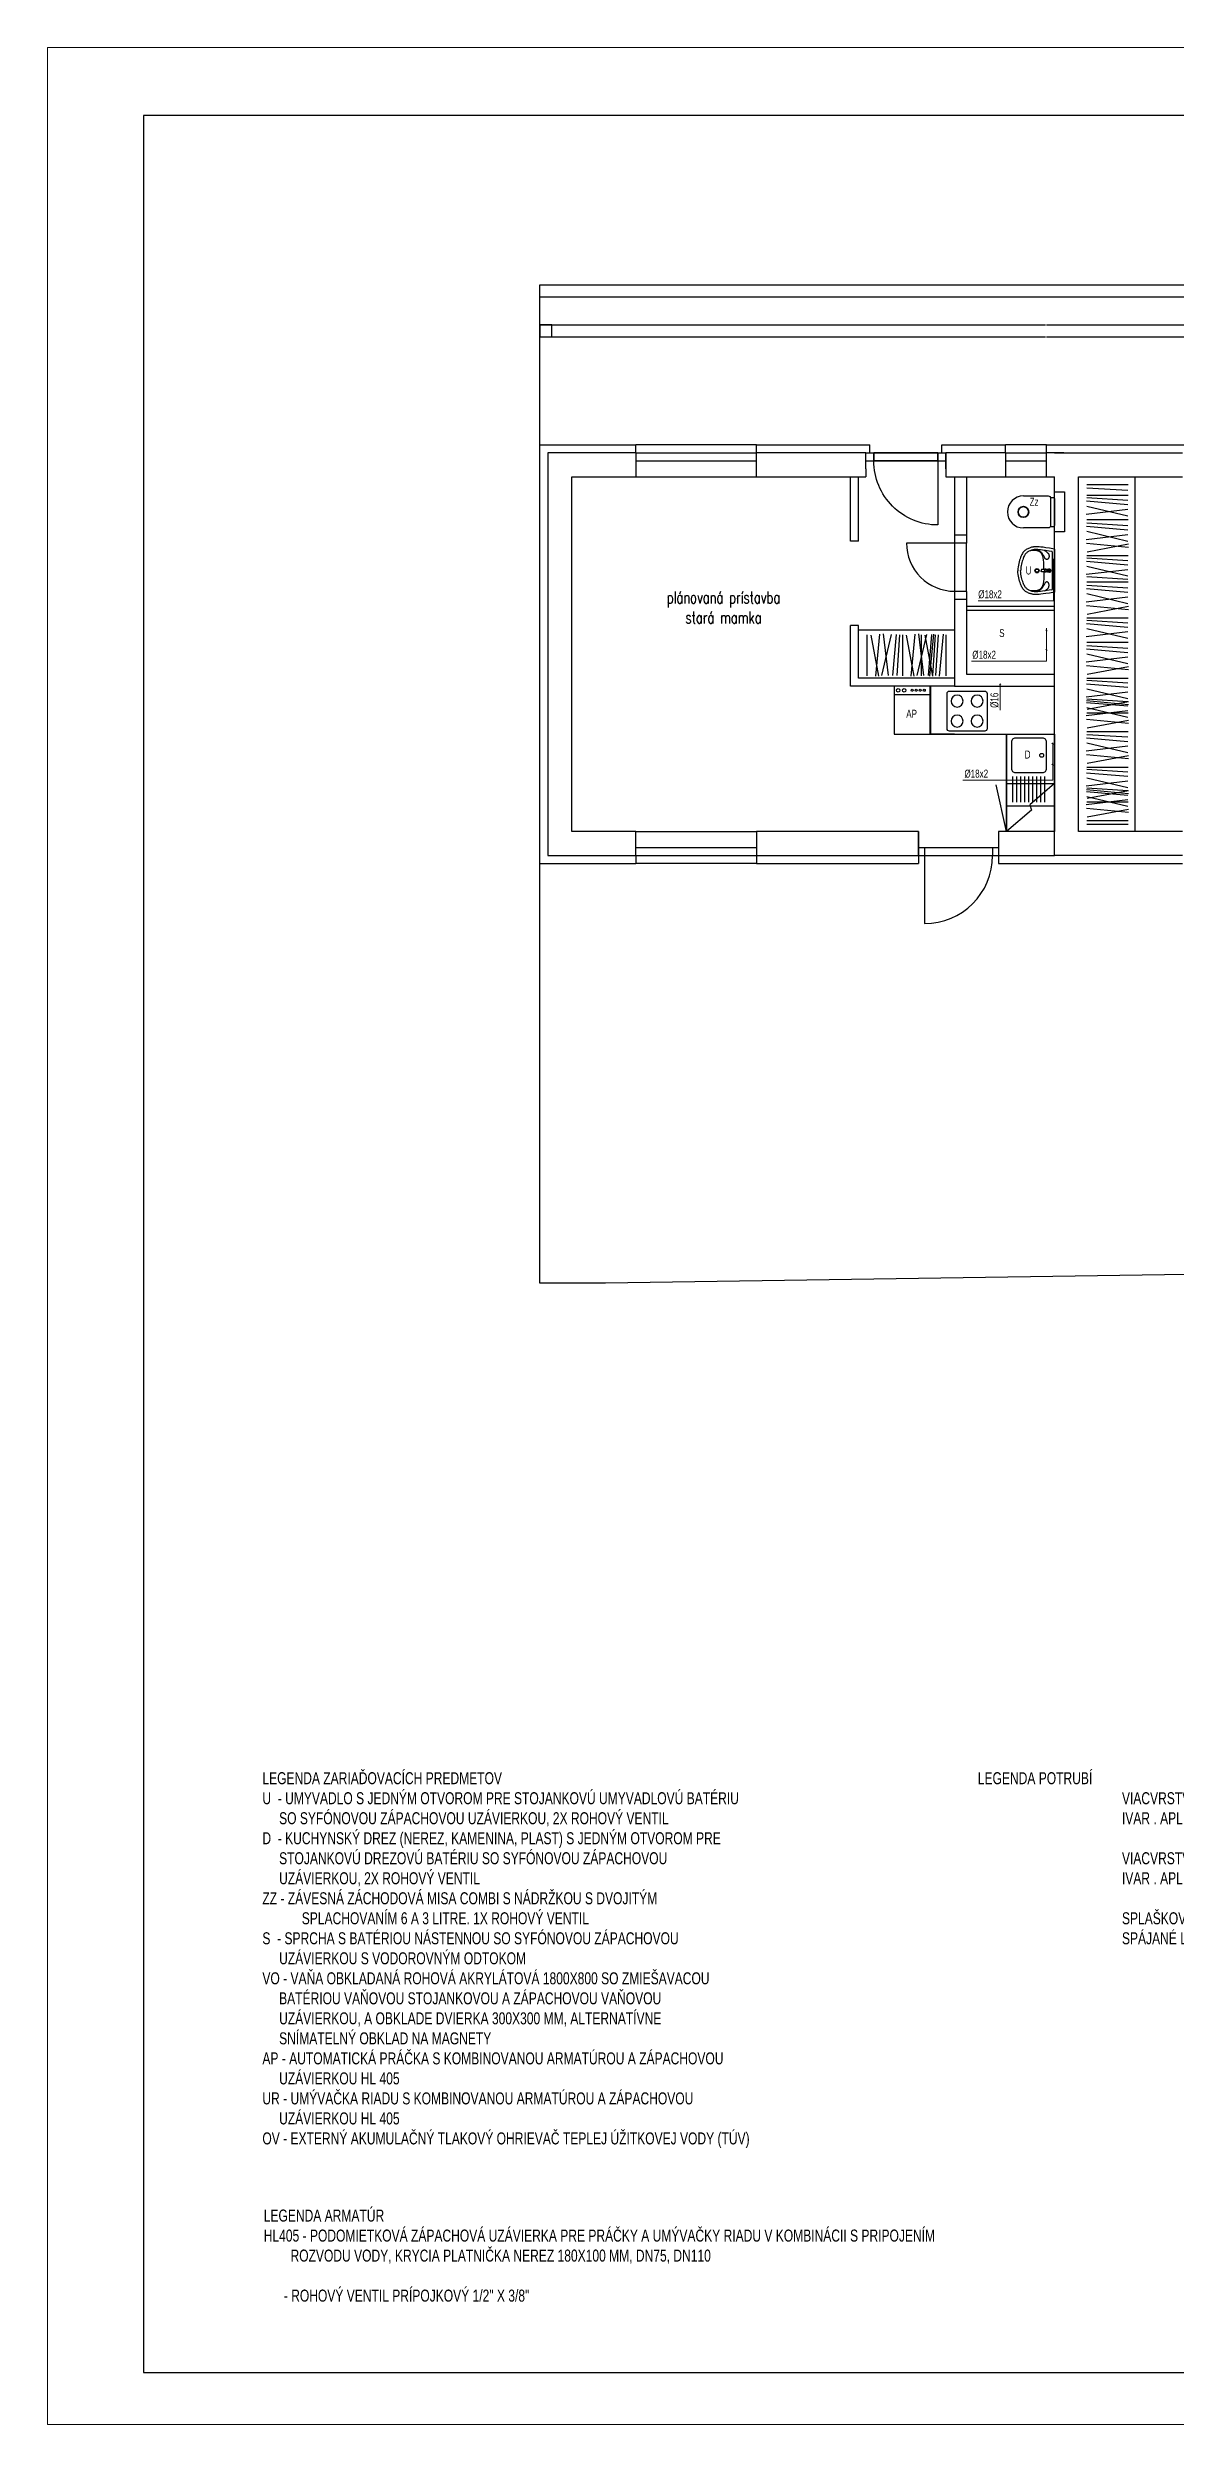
# Model space of a CAD drawing. Header units: millimetres. Extents: x -56794 to 98960, y -34660 to 63407.
# Drawn here: x -56794 to -42707, y -32441 to -2741 of the extents above; entities that cross this region are included whole.
import ezdxf
from ezdxf.lldxf.tags import DXFTag

# ---------------------------------------------------------------- set-up
doc = ezdxf.new("R2010")
doc.units = ezdxf.units.MM
doc.header["$LTSCALE"] = 100
doc.linetypes.add('KANNERNV', pattern=[15, 1, -1, 1, -1, 1, -1, 1, -1, 1, -1, -5])
for name, color, linetype in [('DIM_100', 64, 'Continuous'), ('DVE_REZ', 1, 'Continuous'), ('KOTY', 2, 'Continuous'), ('MUR-POH', 64, 'Continuous'), ('MUR_POH', 64, 'Continuous'), ('MUR_REZ', 3, 'Continuous'), ('NAB_MOB', 1, 'Continuous'), ('POP', 7, 'Continuous'), ('SAN-POH', 151, 'Continuous'), ('SAN_POH', 151, 'Continuous'), ('TXT_50_MIESTN', 7, 'Continuous')]:
    doc.layers.add(name, color=color, linetype=linetype)
doc.layers.add('KotyZdravotechnika', color=4, linetype='Continuous', lineweight=9)
doc.layers.add('SPLASKOVE', color=34, linetype='KANNERNV', lineweight=15)
doc.layers.add('RAM_100', color=160, linetype='Continuous', plot=False)
doc.styles.add('SIMPLEX', font='SIMPLEX.SHX', dxfattribs={"width": 0.7})
doc.styles.add('TR-ELEC', font='TXT', dxfattribs={"width": 0.75, "height": 2})
tags = doc.linetypes.add('DASHED', pattern=[0.75, 0.5, -0.25]).pattern_tags.tags
tags[6:7] = [DXFTag(74, 4), DXFTag(75, 0), DXFTag(340, '0'), DXFTag(46, 1.0), DXFTag(50, 0.0), DXFTag(44, 0.0), DXFTag(45, 0.0)]
tags[4:5] = [DXFTag(74, 4), DXFTag(75, 0), DXFTag(340, '0'), DXFTag(46, 1.0), DXFTag(50, 0.0), DXFTag(44, 0.0), DXFTag(45, 0.0)]

# ---------------------------------------------------------------- blocks, each defined once
blk = doc.blocks.new('HFHF')
at = {"layer": 'NAB_MOB', "linetype": 'Continuous'}
for p, q in [((434855, -333061), (434855, -333501)), ((435325, -333031), (434885, -333031)), ((435355, -333501), (435355, -333061)), ((434885, -333531), (435325, -333531))]:
    blk.add_line(p, q, dxfattribs=at)
for centre in [(434980, -333156), (435230, -333156), (434980, -333406), (435230, -333406)]:
    blk.add_circle(centre, 75, dxfattribs=at)
for centre, start, end in [((434885, -333061), 90, 180), ((435325, -333061), 0, 90), ((434885, -333501), 180, 270), ((435325, -333501), 270, 0)]:
    blk.add_arc(centre, 30, start, end, dxfattribs=at)
blk = doc.blocks.new('chlad')
at = {"layer": 'SAN_POH', "ltscale": 0.01}
for points in [[(45165597, -2791741), (45166197, -2791741), (45166197, -2791141), (45165597, -2791141), (45165597, -2791741)], [(45165597, -2791141), (45165907, -2791408), (45165887, -2791475), (45166197, -2791741)], [(45166197, -2791742), (45166327, -2791156)]]:
    blk.add_lwpolyline(points, dxfattribs=at)
blk = doc.blocks.new('drez')
at = {"layer": 'SAN_POH', "linetype": 'Continuous'}
for p, q in [((45166197, -2789667), (45167097, -2789667)), ((45166197, -2790267), (45166197, -2789667)), ((45167097, -2789667), (45167097, -2790267)), ((45167047, -2789790), (45166727, -2789790)), ((45167047, -2789840), (45166727, -2789840)), ((45167047, -2789890), (45166727, -2789890)), ((45167047, -2789940), (45166727, -2789940)), ((45167047, -2789990), (45166727, -2789990)), ((45167097, -2790267), (45166197, -2790267)), ((45167047, -2790040), (45166727, -2790040)), ((45167047, -2790090), (45166727, -2790090)), ((45167047, -2790140), (45166727, -2790140)), ((45167047, -2790190), (45166727, -2790190))]:
    blk.add_line(p, q, dxfattribs=at)
blk.add_lwpolyline([(45166297, -2790207), (45166627, -2790207, 0.414214), (45166677, -2790157), (45166677, -2789817, 0.414214), (45166627, -2789767), (45166297, -2789767, 0.414214), (45166247, -2789817), (45166247, -2790157, 0.414214)], format="xyb", close=True, dxfattribs=at)
blk.add_circle((45166462, -2789828), 24, dxfattribs=at)
blk = doc.blocks.new('Z_RAM_A_3_hp 1220')
at = {"layer": 'POP', "linetype": 'Continuous'}
blk.add_lwpolyline([(-288.5, -408), (-6.5, -408), (-6.5, -13), (-288.5, -13)], close=True, dxfattribs=at)
at = {"layer": 'RAM_100', "color": 150, "linetype": 'Continuous', "lineweight": 0}
blk.add_lwpolyline([(-297, -420), (0, -420), (0, 0), (-297, 0)], close=True, dxfattribs=at)
at = {"layer": 'RAM_100', "linetype": 'Continuous'}
blk.add_lwpolyline([(-288.5, -13), (-288.5, -408), (-6.5, -408), (-6.5, -13)], close=True, dxfattribs=at)

msp = doc.modelspace()

# ---------------------------------------------------------------- linework, layer by layer
at = {"layer": 'DVE_REZ', "color": 8, "linetype": 'ByBlock'}
msp.add_line((-46474, -7807), (-46474, -7907), dxfattribs=at)
for points in [[(-46574, -7807), (-46474, -7807)], [(-46574, -7907), (-46474, -7907)], [(-46474, -7807), (-45674, -7807)], [(-46474, -7907), (-46474, -7807)], [(-46474, -7807), (-46474, -7907)], [(-45674, -7807), (-46474, -7807)], [(-45674, -7907), (-46474, -7907)], [(-46474, -7907), (-45674, -7907)], [(-45674, -7907), (-45674, -7807)], [(-45674, -7807), (-45674, -7907)], [(-45674, -7807), (-45574, -7807)], [(-45674, -7907), (-45617, -7907)], [(-45674, -7907), (-45574, -7907)], [(-45466, -8936), (-45466, -9536)], [(-45316, -9536), (-45316, -8936)], [(-45916, -12738), (-44916, -12738)], [(-45841, -12738), (-45841, -12838)], [(-44991, -12738), (-44991, -12838)], [(-45916, -12838), (-44916, -12838)], [(-45841, -12838), (-45841, -13688)]]:
    msp.add_lwpolyline(points, dxfattribs=at)
for points in [[(-45674, -7907), (-45674, -8707, -0.414214), (-46474, -7907)], [(-45466, -8935), (-46066, -8935, 0.414214), (-45466, -9535)]]:
    msp.add_lwpolyline(points, format="xyb", dxfattribs=at)
at = {"layer": 'DVE_REZ', "color": 8, "linetype": 'ByBlock', "flags": 128}
for points in [[(-45316, -8836), (-45466, -8836)], [(-45316, -9636), (-45466, -9636)]]:
    msp.add_lwpolyline(points, dxfattribs=at)
at = {"layer": 'DVE_REZ', "color": 8, "linetype": 'ByBlock'}
msp.add_arc((-45841, -12838), 850, 270, 0, dxfattribs=at)
at = {"layer": 'KotyZdravotechnika'}
for p, q in [((-44241, -9152), (-44224, -9169)), ((-44241, -9382), (-44224, -9399)), ((-44325, -10016), (-44308, -10034)), ((-44324, -10258), (-44307, -10275)), ((-44904, -10707), (-44886, -10690)), ((-44895, -10690), (-44895, -11022)), ((-44249, -11434), (-44231, -11451)), ((-44249, -11697), (-44231, -11714))]:
    msp.add_line(p, q, dxfattribs=at)
for points in [[(-44232, -9131), (-44232, -9654), (-45171, -9654)], [(-44316, -9996), (-44316, -10409), (-45254, -10409)], [(-45363, -11896), (-44240, -11896), (-44240, -11429)]]:
    msp.add_lwpolyline(points, dxfattribs=at)
at = {"layer": 'MUR-POH', "color": 8}
for points in [[(-50645, -7707), (-50645, -6207), (-44328, -6207)], [(-50645, -7707), (-50645, -6207), (-44328, -6207)], [(-44316, -6207), (-32473, -6207)], [(-44316, -6207), (-26423, -6207)], [(-50645, -6357), (-44328, -6357)], [(-50645, -6357), (-44328, -6357)], [(-44316, -6357), (-32373, -6357)], [(-44316, -6357), (-26423, -6357)]]:
    msp.add_lwpolyline(points, dxfattribs=at)
at = {"layer": 'MUR_POH', "color": 8}
for p, q in [((-43812, -8199), (-43297, -8199)), ((-43812, -8241), (-43301, -8273)), ((-43822, -8571), (-43301, -8509)), ((-43816, -8407), (-43301, -8452)), ((-43814, -8470), (-43301, -8592)), ((-43812, -8336), (-43297, -8336)), ((-43812, -8365), (-43301, -8397)), ((-43822, -8888), (-43301, -8825)), ((-43816, -8723), (-43301, -8768)), ((-43814, -8786), (-43301, -8908)), ((-43812, -8639), (-43297, -8639)), ((-43812, -8681), (-43301, -8713)), ((-43818, -8932), (-43293, -8983)), ((-43816, -9159), (-43301, -9204)), ((-43812, -9088), (-43297, -9088)), ((-43812, -9117), (-43301, -9149)), ((-43808, -9042), (-43295, -8944)), ((-43822, -9323), (-43301, -9261)), ((-43816, -9502), (-43301, -9547)), ((-43814, -9222), (-43301, -9344)), ((-43812, -9351), (-43301, -9383)), ((-43812, -9417), (-43297, -9417)), ((-43812, -9459), (-43301, -9492)), ((-43822, -9666), (-43301, -9603)), ((-43818, -9711), (-43293, -9761)), ((-43814, -9565), (-43301, -9686)), ((-43808, -9820), (-43295, -9723)), ((-46560, -10078), (-46560, -10593)), ((-46513, -10082), (-46416, -10595)), ((-46404, -10072), (-46455, -10597)), ((-46258, -10076), (-46380, -10589)), ((-46359, -10068), (-46296, -10589)), ((-46195, -10074), (-46240, -10589)), ((-46153, -10078), (-46185, -10589)), ((-46117, -10078), (-46117, -10593)), ((-46071, -10082), (-45974, -10595)), ((-45961, -10072), (-46012, -10597)), ((-45816, -10076), (-45937, -10589)), ((-45917, -10068), (-45854, -10589)), ((-45884, -10078), (-45884, -10593)), ((-45837, -10082), (-45740, -10595)), ((-45753, -10074), (-45797, -10589)), ((-45728, -10072), (-45778, -10597)), ((-45710, -10078), (-45743, -10589)), ((-45672, -10078), (-45704, -10589)), ((-45608, -10072), (-45659, -10597)), ((-45574, -10078), (-45574, -10593)), ((-43822, -10102), (-43301, -10039)), ((-43816, -9938), (-43301, -9982)), ((-43814, -10001), (-43301, -10122)), ((-43812, -9867), (-43297, -9867)), ((-43812, -9895), (-43301, -9928)), ((-43822, -10418), (-43301, -10355)), ((-43816, -10254), (-43301, -10299)), ((-43814, -10317), (-43301, -10438)), ((-43812, -10170), (-43297, -10170)), ((-43812, -10211), (-43301, -10244)), ((-43818, -10463), (-43293, -10513)), ((-43816, -10690), (-43301, -10734)), ((-43812, -10619), (-43297, -10619)), ((-43812, -10647), (-43301, -10680)), ((-43808, -10572), (-43295, -10475)), ((-43822, -10854), (-43301, -10791)), ((-43818, -10899), (-43293, -10949)), ((-43816, -10924), (-43301, -10968)), ((-43814, -10753), (-43301, -10874)), ((-43814, -10987), (-43301, -11108)), ((-43812, -10881), (-43301, -10914)), ((-43808, -11008), (-43295, -10911)), ((-43822, -11088), (-43301, -11025)), ((-43818, -11132), (-43293, -11183)), ((-43812, -11055), (-43297, -11055)), ((-43808, -11242), (-43295, -11145)), ((-43822, -11530), (-43301, -11468)), ((-43818, -11575), (-43293, -11626)), ((-43816, -11366), (-43301, -11411)), ((-43814, -11429), (-43301, -11551)), ((-43812, -11288), (-43297, -11288)), ((-43812, -11324), (-43301, -11356)), ((-43816, -11802), (-43301, -11847)), ((-43814, -11865), (-43301, -11987)), ((-43812, -11731), (-43297, -11731)), ((-43812, -11760), (-43301, -11792)), ((-43808, -11684), (-43295, -11587)), ((-43822, -11966), (-43301, -11903)), ((-43822, -12200), (-43301, -12137)), ((-43818, -12011), (-43293, -12061)), ((-43816, -12036), (-43301, -12081)), ((-43814, -12099), (-43301, -12220)), ((-43812, -11993), (-43301, -12026)), ((-43812, -12167), (-43297, -12167)), ((-43808, -12120), (-43295, -12023)), ((-43818, -12245), (-43293, -12295)), ((-43812, -12401), (-43297, -12401)), ((-43812, -12446), (-43297, -12446)), ((-43808, -12354), (-43295, -12257)), ((-50645, -12938), (-49445, -12938)), ((-47940, -12938), (-45916, -12938)), ((-44916, -12938), (-42619, -12938))]:
    msp.add_line(p, q, dxfattribs=at)
at = {"layer": 'MUR_POH', "color": 8, "flags": 128}
for points in [[(-50645, -18182), (-50645, -5827)], [(-50645, -15938), (-50645, -7707), (-49445, -7707)], [(-50645, -12938), (-50645, -7707)], [(-47940, -7707), (-49445, -7707)], [(-49445, -7807), (-49445, -7707)], [(-47940, -7807), (-47940, -7707)], [(-47940, -7707), (-46524, -7707)], [(-46524, -7807), (-46524, -7707)], [(-45624, -7807), (-45624, -7707), (-44831, -7707)], [(-44831, -7807), (-44831, -7707)], [(-44316, -7707), (-44831, -7707)], [(-44316, -7807), (-44316, -7707)], [(-44316, -7807), (-44316, -7707)], [(-44316, -7707), (-42505, -7707)], [(-49445, -8107), (-47940, -8107)], [(-44831, -8107), (-44316, -8107)], [(-43216, -8107), (-43216, -12538)], [(-45466, -10020), (-46666, -10020)], [(-45766, -10720), (-45766, -11320), (-44816, -11320), (-44816, -12538)], [(-45466, -11320), (-45766, -11320), (-45766, -10720)], [(-49445, -12538), (-47940, -12538)], [(-50645, -12938), (-50645, -12838)], [(-50645, -12938), (-50645, -12938)], [(-49445, -12838), (-49445, -12938)], [(-47940, -12938), (-49445, -12938)], [(-47940, -12838), (-47940, -12938)], [(-45916, -12838), (-45916, -12938)], [(-44916, -12838), (-44916, -12938)]]:
    msp.add_lwpolyline(points, dxfattribs=at)
at = {"layer": 'MUR_POH', "color": 8, "linetype": 'DASHED', "ltscale": 250, "flags": 128}
for points in [[(-50645, -6207), (-50645, -6357), (-50495, -6357), (-50495, -6207)], [(-50645, -6207), (-50645, -6357), (-50495, -6357), (-50495, -6207)], [(-44216, -8294), (-44091, -8294), (-44091, -8794), (-44216, -8794)]]:
    msp.add_lwpolyline(points, close=True, dxfattribs=at)
at = {"layer": 'MUR_REZ', "color": 8}
for p, q in [((-50545, -7807), (-50545, -12838)), ((-49445, -7807), (-50545, -7807)), ((-46574, -7807), (-47940, -7807)), ((-46574, -8007), (-46574, -8107)), ((-44101, -7807), (-44316, -7807)), ((-44216, -7807), (-42619, -7807)), ((-50245, -8107), (-49445, -8107)), ((-50245, -12538), (-50245, -8107)), ((-47940, -8107), (-46574, -8107)), ((-44216, -12838), (-44216, -8107)), ((-49445, -12538), (-50245, -12538)), ((-45916, -12538), (-47940, -12538)), ((-44216, -12538), (-44916, -12538)), ((-50545, -12838), (-49445, -12838)), ((-47940, -12838), (-45916, -12838)), ((-42619, -12838), (-44216, -12838))]:
    msp.add_line(p, q, dxfattribs=at)
at = {"layer": 'MUR_REZ', "color": 8, "flags": 128}
for points in [[(-21619, -17758), (-49824, -18182), (-50645, -18182), (-50645, -5707), (-50645, -5707), (-21619, -5707), (-21619, -17758)], [(-49445, -7807), (-49445, -8107)], [(-47940, -8107), (-47940, -7807)], [(-46574, -8007), (-46574, -7807)], [(-44831, -7807), (-45574, -7807), (-45574, -8107), (-44831, -8107)], [(-45574, -8007), (-45574, -7807)], [(-44831, -7807), (-44831, -8107)], [(-44316, -8107), (-44316, -7807)], [(-46766, -8907), (-46766, -8107)], [(-46666, -8907), (-46666, -8107)], [(-45466, -8107), (-45466, -8936)], [(-45316, -8107), (-45316, -8936)], [(-44316, -8107), (-44216, -8107)], [(-42619, -12538), (-43916, -12538), (-43916, -8107), (-42619, -8107)], [(-46666, -8907), (-46766, -8907)], [(-45316, -8936), (-45466, -8936)], [(-45316, -9536), (-45466, -9536)], [(-45466, -9536), (-45466, -9636)], [(-45466, -9536), (-45466, -10720), (-44216, -10720)], [(-45316, -9536), (-45316, -9636)], [(-45316, -9536), (-45316, -10570), (-44216, -10570)], [(-45316, -9636), (-45316, -9636)], [(-45466, -10720), (-46766, -10720), (-46766, -9964)], [(-46666, -9964), (-46766, -9964)], [(-45466, -10620), (-46666, -10620), (-46666, -9964)], [(-45466, -10620), (-46666, -10620)], [(-49445, -12838), (-49445, -12538)], [(-47940, -12538), (-47940, -12838)], [(-45916, -12838), (-45916, -12538)], [(-44916, -12538), (-44916, -12838)], [(-44916, -12838), (-44216, -12838)]]:
    msp.add_lwpolyline(points, dxfattribs=at)
at = {"layer": 'MUR_REZ', "color": 8}
for points in [[(-50645, -5857), (-22966, -5857)], [(-45916, -12538), (-45916, -12838)]]:
    msp.add_lwpolyline(points, dxfattribs=at)
at = {"layer": 'SAN-POH'}
for p, q in [((-44630, -9195), (-44634, -9215)), ((-44625, -9176), (-44630, -9195)), ((-44620, -9158), (-44625, -9176)), ((-44615, -9142), (-44620, -9158)), ((-44610, -9127), (-44615, -9142)), ((-44605, -9113), (-44610, -9127)), ((-44599, -9101), (-44605, -9113)), ((-44594, -9090), (-44599, -9101)), ((-44588, -9081), (-44594, -9090)), ((-44583, -9073), (-44588, -9081)), ((-44577, -9065), (-44583, -9073)), ((-44571, -9059), (-44577, -9065)), ((-44565, -9054), (-44571, -9059)), ((-44559, -9048), (-44565, -9054)), ((-44552, -9044), (-44559, -9048)), ((-44544, -9039), (-44552, -9044)), ((-44536, -9035), (-44544, -9039)), ((-44527, -9031), (-44536, -9035)), ((-44519, -9028), (-44527, -9031)), ((-44511, -9025), (-44519, -9028)), ((-44503, -9022), (-44511, -9025)), ((-44496, -9020), (-44503, -9022)), ((-44489, -9018), (-44496, -9020)), ((-44484, -9017), (-44489, -9018)), ((-44478, -9016), (-44484, -9017)), ((-44473, -9015), (-44478, -9016)), ((-44468, -9015), (-44473, -9015)), ((-44463, -9014), (-44468, -9015)), ((-44458, -9014), (-44463, -9014)), ((-44452, -9014), (-44458, -9014)), ((-44444, -9014), (-44452, -9014)), ((-44435, -9014), (-44444, -9014)), ((-44424, -9015), (-44435, -9014)), ((-44410, -9016), (-44424, -9015)), ((-44392, -9018), (-44410, -9016)), ((-44366, -9021), (-44392, -9018)), ((-44330, -9026), (-44366, -9021)), ((-44283, -9033), (-44330, -9026)), ((-44250, -9038), (-44283, -9033)), ((-44246, -9043), (-44246, -9513)), ((-44216, -9008), (-44216, -9548)), ((-44640, -9257), (-44641, -9280)), ((-44640, -9299), (-44641, -9276)), ((-44637, -9235), (-44640, -9257)), ((-44637, -9321), (-44640, -9299)), ((-44634, -9215), (-44637, -9235)), ((-44634, -9341), (-44637, -9321)), ((-44630, -9361), (-44634, -9341)), ((-44625, -9380), (-44630, -9361)), ((-44620, -9397), (-44625, -9380)), ((-44615, -9414), (-44620, -9397)), ((-44610, -9429), (-44615, -9414)), ((-44605, -9442), (-44610, -9429)), ((-44599, -9455), (-44605, -9442)), ((-44594, -9465), (-44599, -9455)), ((-44588, -9475), (-44594, -9465)), ((-44583, -9483), (-44588, -9475)), ((-44577, -9490), (-44583, -9483)), ((-44571, -9497), (-44577, -9490)), ((-44565, -9502), (-44571, -9497)), ((-44559, -9507), (-44565, -9502)), ((-44552, -9512), (-44559, -9507)), ((-44544, -9516), (-44552, -9512)), ((-44536, -9521), (-44544, -9516)), ((-44527, -9524), (-44536, -9521)), ((-44519, -9528), (-44527, -9524)), ((-44511, -9531), (-44519, -9528)), ((-44503, -9534), (-44511, -9531)), ((-44496, -9536), (-44503, -9534)), ((-44489, -9537), (-44496, -9536)), ((-44484, -9539), (-44489, -9537)), ((-44478, -9540), (-44484, -9539)), ((-44473, -9540), (-44478, -9540)), ((-44468, -9541), (-44473, -9540)), ((-44463, -9541), (-44468, -9541)), ((-44458, -9542), (-44463, -9541)), ((-44452, -9542), (-44458, -9542)), ((-44444, -9542), (-44452, -9542)), ((-44435, -9541), (-44444, -9542)), ((-44424, -9541), (-44435, -9541)), ((-44410, -9540), (-44424, -9541)), ((-44392, -9538), (-44410, -9540)), ((-44366, -9535), (-44392, -9538)), ((-44330, -9530), (-44366, -9535)), ((-44283, -9523), (-44330, -9530)), ((-44250, -9518), (-44283, -9523)), ((-46220, -10826), (-45770, -10826))]:
    msp.add_line(p, q, dxfattribs=at)
at = {"layer": 'SAN-POH', "color": 8}
for points in [[(-49445, -7807), (-47940, -7807)], [(-49445, -7907), (-47940, -7907)], [(-44831, -7807), (-44316, -7807)], [(-44831, -7907), (-44316, -7907)], [(-49445, -12738), (-47940, -12738)], [(-49445, -12838), (-47940, -12838)]]:
    msp.add_lwpolyline(points, dxfattribs=at)
at = {"layer": 'SAN-POH'}
msp.add_lwpolyline([(-44606, -8344), (-44296, -8344, -0.414214), (-44266, -8374), (-44266, -8714, -0.414214), (-44296, -8744), (-44606, -8744)], format="xyb", dxfattribs=at)
for points in [[(-44268, -8364), (-44216, -8364)], [(-44216, -8374), (-44216, -8714)], [(-44268, -8724), (-44216, -8724)], [(-45316, -9720), (-44216, -9720)]]:
    msp.add_lwpolyline(points, dxfattribs=at)
at = {"layer": 'SAN-POH', "flags": 128}
for points in [[(-44216, -9008), (-44278, -8998), (-44325, -8991), (-44361, -8986), (-44388, -8983), (-44407, -8981), (-44422, -8980), (-44434, -8979), (-44444, -8979), (-44452, -8979), (-44459, -8979), (-44466, -8979), (-44472, -8980), (-44478, -8981), (-44484, -8982), (-44491, -8983), (-44498, -8984), (-44505, -8986), (-44513, -8989), (-44522, -8992), (-44531, -8995), (-44541, -8999), (-44551, -9004), (-44561, -9009), (-44570, -9014), (-44579, -9020), (-44588, -9027), (-44596, -9034), (-44604, -9043), (-44611, -9052), (-44618, -9062), (-44624, -9074), (-44631, -9086), (-44637, -9100), (-44643, -9115), (-44648, -9131), (-44654, -9148), (-44659, -9167), (-44664, -9187), (-44668, -9208), (-44672, -9230), (-44675, -9254), (-44676, -9278)], [(-44349, -9264), (-44349, -9257), (-44350, -9237), (-44350, -9218), (-44351, -9200), (-44351, -9183), (-44352, -9166), (-44354, -9151), (-44355, -9137), (-44357, -9123), (-44360, -9111), (-44362, -9100), (-44366, -9090), (-44370, -9081), (-44374, -9073), (-44379, -9065), (-44384, -9059), (-44389, -9053), (-44396, -9048), (-44402, -9044), (-44409, -9040), (-44416, -9036), (-44422, -9033), (-44429, -9031), (-44436, -9029), (-44442, -9027), (-44447, -9026), (-44453, -9025), (-44459, -9025), (-44465, -9024), (-44472, -9024), (-44480, -9025), (-44488, -9025), (-44497, -9025), (-44505, -9026), (-44512, -9027), (-44519, -9028)], [(-44367, -9069), (-44367, -9069), (-44372, -9061), (-44378, -9054), (-44384, -9047), (-44391, -9042), (-44398, -9037), (-44405, -9033), (-44412, -9029), (-44419, -9026), (-44427, -9023), (-44433, -9021), (-44440, -9019), (-44446, -9018), (-44452, -9017), (-44459, -9017), (-44465, -9016), (-44472, -9016), (-44480, -9017), (-44481, -9017)], [(-44348, -9023), (-44344, -9025), (-44333, -9031), (-44324, -9036), (-44317, -9041), (-44312, -9045), (-44307, -9049), (-44303, -9053), (-44300, -9057), (-44297, -9061), (-44294, -9065), (-44292, -9069), (-44290, -9073), (-44289, -9077), (-44287, -9081), (-44287, -9085), (-44286, -9090), (-44286, -9094), (-44286, -9098), (-44286, -9103), (-44287, -9107), (-44288, -9112), (-44289, -9116), (-44290, -9119), (-44292, -9123), (-44294, -9126), (-44296, -9129), (-44298, -9131), (-44301, -9133), (-44304, -9135), (-44306, -9136), (-44309, -9137), (-44312, -9137), (-44315, -9137), (-44318, -9137), (-44321, -9136), (-44323, -9135), (-44326, -9134), (-44329, -9132), (-44331, -9130), (-44333, -9128), (-44336, -9124), (-44338, -9121), (-44340, -9116), (-44343, -9110), (-44347, -9103), (-44352, -9094), (-44358, -9082), (-44367, -9068)], [(-44216, -9548), (-44278, -9557), (-44325, -9565), (-44361, -9569), (-44388, -9573), (-44407, -9575), (-44422, -9576), (-44434, -9576), (-44444, -9577), (-44452, -9577), (-44459, -9577), (-44466, -9576), (-44472, -9576), (-44478, -9575), (-44484, -9574), (-44491, -9573), (-44498, -9571), (-44505, -9569), (-44513, -9567), (-44522, -9564), (-44531, -9561), (-44541, -9557), (-44551, -9552), (-44561, -9547), (-44570, -9542), (-44579, -9536), (-44588, -9529), (-44596, -9521), (-44604, -9513), (-44611, -9504), (-44618, -9494), (-44624, -9482), (-44631, -9470), (-44637, -9456), (-44643, -9441), (-44648, -9425), (-44654, -9407), (-44659, -9389), (-44664, -9369), (-44668, -9347), (-44672, -9325), (-44675, -9302), (-44676, -9278)], [(-44349, -9292), (-44349, -9298), (-44350, -9318), (-44350, -9337), (-44351, -9356), (-44351, -9373), (-44352, -9389), (-44354, -9405), (-44355, -9419), (-44357, -9432), (-44360, -9445), (-44362, -9456), (-44366, -9466), (-44370, -9475), (-44374, -9483), (-44379, -9490), (-44384, -9497), (-44389, -9502), (-44396, -9508), (-44402, -9512), (-44409, -9516), (-44416, -9520), (-44422, -9523), (-44429, -9525), (-44436, -9527), (-44442, -9529), (-44447, -9530), (-44453, -9531), (-44459, -9531), (-44465, -9531), (-44472, -9531), (-44480, -9531), (-44488, -9531), (-44497, -9530), (-44505, -9530), (-44512, -9529), (-44519, -9528)], [(-44367, -9487), (-44367, -9487), (-44372, -9495), (-44378, -9502), (-44384, -9508), (-44391, -9514), (-44398, -9519), (-44405, -9523), (-44412, -9527), (-44419, -9530), (-44427, -9533), (-44433, -9535), (-44440, -9537), (-44446, -9538), (-44452, -9539), (-44459, -9539), (-44465, -9539), (-44472, -9539), (-44480, -9539), (-44481, -9539)], [(-44340, -9263), (-44343, -9264), (-44347, -9264), (-44350, -9264), (-44354, -9264), (-44358, -9264), (-44361, -9264), (-44364, -9264), (-44367, -9264), (-44369, -9264), (-44371, -9265), (-44373, -9265), (-44375, -9265), (-44376, -9265), (-44377, -9265), (-44378, -9265), (-44378, -9265), (-44379, -9265), (-44380, -9265), (-44380, -9265), (-44381, -9266), (-44381, -9266), (-44381, -9266), (-44382, -9266), (-44382, -9267), (-44382, -9267), (-44383, -9268), (-44383, -9268), (-44383, -9269), (-44383, -9270), (-44383, -9271), (-44383, -9273), (-44384, -9276), (-44384, -9278)], [(-44340, -9292), (-44343, -9292), (-44347, -9292), (-44350, -9292), (-44354, -9292), (-44358, -9292), (-44361, -9291), (-44364, -9291), (-44367, -9291), (-44369, -9291), (-44371, -9291), (-44373, -9291), (-44375, -9291), (-44376, -9291), (-44377, -9291), (-44378, -9291), (-44378, -9291), (-44379, -9290), (-44380, -9290), (-44380, -9290), (-44381, -9290), (-44381, -9290), (-44381, -9290), (-44382, -9289), (-44382, -9289), (-44382, -9289), (-44383, -9288), (-44383, -9288), (-44383, -9287), (-44383, -9286), (-44383, -9285), (-44383, -9283), (-44384, -9280), (-44384, -9278)], [(-44348, -9532), (-44344, -9530), (-44333, -9525), (-44324, -9520), (-44317, -9515), (-44312, -9511), (-44307, -9507), (-44303, -9503), (-44300, -9499), (-44297, -9495), (-44294, -9491), (-44292, -9487), (-44290, -9483), (-44289, -9479), (-44287, -9475), (-44287, -9470), (-44286, -9466), (-44286, -9462), (-44286, -9457), (-44286, -9453), (-44287, -9448), (-44288, -9444), (-44289, -9440), (-44290, -9436), (-44292, -9433), (-44294, -9430), (-44296, -9427), (-44298, -9424), (-44301, -9422), (-44304, -9421), (-44306, -9420), (-44309, -9419), (-44312, -9419), (-44315, -9419), (-44318, -9419), (-44321, -9420), (-44323, -9421), (-44326, -9422), (-44329, -9424), (-44331, -9426), (-44333, -9428), (-44336, -9431), (-44338, -9435), (-44340, -9440), (-44343, -9445), (-44347, -9453), (-44352, -9462), (-44358, -9473), (-44367, -9487)], [(-44279, -9263), (-44281, -9263), (-44282, -9263), (-44283, -9263), (-44284, -9263), (-44285, -9263), (-44286, -9264), (-44287, -9264), (-44289, -9264), (-44290, -9264), (-44290, -9264), (-44291, -9265), (-44292, -9265), (-44293, -9265), (-44294, -9265), (-44295, -9265), (-44295, -9266), (-44296, -9266), (-44297, -9266), (-44297, -9266), (-44298, -9266), (-44299, -9266), (-44299, -9266), (-44300, -9266), (-44301, -9266), (-44302, -9266), (-44302, -9266), (-44303, -9266), (-44304, -9266), (-44305, -9266), (-44306, -9265), (-44308, -9265), (-44309, -9265), (-44311, -9265), (-44312, -9264), (-44314, -9264), (-44316, -9263), (-44319, -9263), (-44321, -9262), (-44323, -9261), (-44325, -9261), (-44327, -9260), (-44329, -9260), (-44331, -9259), (-44332, -9259), (-44334, -9259), (-44334, -9259), (-44335, -9259), (-44336, -9259), (-44337, -9259), (-44337, -9259), (-44338, -9259), (-44338, -9260), (-44339, -9260), (-44339, -9261), (-44340, -9262), (-44340, -9264), (-44341, -9266), (-44341, -9269), (-44341, -9273), (-44342, -9278)], [(-44279, -9293), (-44281, -9293), (-44282, -9293), (-44283, -9293), (-44284, -9292), (-44285, -9292), (-44286, -9292), (-44287, -9292), (-44289, -9292), (-44290, -9291), (-44290, -9291), (-44291, -9291), (-44292, -9291), (-44293, -9291), (-44294, -9290), (-44295, -9290), (-44295, -9290), (-44296, -9290), (-44297, -9290), (-44297, -9290), (-44298, -9290), (-44299, -9290), (-44299, -9290), (-44300, -9290), (-44301, -9290), (-44302, -9290), (-44302, -9290), (-44303, -9290), (-44304, -9290), (-44305, -9290), (-44306, -9290), (-44308, -9290), (-44309, -9291), (-44311, -9291), (-44312, -9292), (-44314, -9292), (-44316, -9292), (-44319, -9293), (-44321, -9294), (-44323, -9294), (-44325, -9295), (-44327, -9296), (-44329, -9296), (-44331, -9296), (-44332, -9297), (-44334, -9297), (-44334, -9297), (-44335, -9297), (-44336, -9297), (-44337, -9297), (-44337, -9297), (-44338, -9296), (-44338, -9296), (-44339, -9295), (-44339, -9294), (-44340, -9293), (-44340, -9292), (-44341, -9290), (-44341, -9287), (-44341, -9283), (-44342, -9278)], [(-44309, -9278), (-44309, -9277), (-44309, -9277), (-44309, -9276), (-44309, -9276), (-44309, -9275), (-44309, -9275), (-44310, -9274), (-44310, -9274), (-44310, -9273), (-44310, -9273), (-44310, -9273), (-44311, -9272), (-44311, -9272), (-44311, -9271), (-44312, -9271), (-44312, -9270), (-44313, -9270), (-44313, -9270), (-44314, -9269), (-44315, -9269), (-44316, -9268), (-44316, -9268), (-44317, -9267), (-44318, -9267), (-44319, -9267), (-44320, -9266), (-44321, -9266), (-44322, -9266), (-44323, -9265), (-44324, -9265), (-44324, -9265), (-44325, -9265), (-44326, -9265), (-44327, -9264), (-44328, -9264), (-44329, -9264), (-44329, -9264), (-44330, -9264), (-44331, -9264), (-44332, -9264), (-44332, -9264), (-44333, -9264), (-44333, -9264), (-44334, -9264), (-44334, -9264), (-44335, -9264), (-44335, -9265), (-44335, -9265), (-44336, -9266), (-44336, -9267), (-44337, -9267), (-44337, -9268), (-44337, -9269), (-44338, -9271), (-44338, -9272), (-44338, -9273), (-44338, -9274), (-44339, -9276), (-44339, -9277), (-44339, -9278)], [(-44309, -9278), (-44309, -9278), (-44309, -9279), (-44309, -9279), (-44309, -9280), (-44309, -9280), (-44309, -9281), (-44310, -9281), (-44310, -9282), (-44310, -9282), (-44310, -9283), (-44310, -9283), (-44311, -9284), (-44311, -9284), (-44311, -9284), (-44312, -9285), (-44312, -9285), (-44313, -9286), (-44313, -9286), (-44314, -9287), (-44315, -9287), (-44316, -9287), (-44316, -9288), (-44317, -9288), (-44318, -9289), (-44319, -9289), (-44320, -9289), (-44321, -9290), (-44322, -9290), (-44323, -9290), (-44324, -9290), (-44324, -9291), (-44325, -9291), (-44326, -9291), (-44327, -9291), (-44328, -9292), (-44329, -9292), (-44329, -9292), (-44330, -9292), (-44331, -9292), (-44332, -9292), (-44332, -9292), (-44333, -9292), (-44333, -9292), (-44334, -9292), (-44334, -9292), (-44335, -9291), (-44335, -9291), (-44335, -9290), (-44336, -9290), (-44336, -9289), (-44337, -9288), (-44337, -9287), (-44337, -9286), (-44338, -9285), (-44338, -9284), (-44338, -9283), (-44338, -9281), (-44339, -9280), (-44339, -9279), (-44339, -9278)], [(-44278, -9260), (-44280, -9260), (-44282, -9260), (-44283, -9260), (-44285, -9260), (-44286, -9260), (-44287, -9260), (-44288, -9260), (-44289, -9260), (-44290, -9260), (-44292, -9260), (-44293, -9260), (-44294, -9260), (-44295, -9261), (-44296, -9261), (-44298, -9261), (-44299, -9261), (-44301, -9261), (-44302, -9261), (-44304, -9261), (-44305, -9261), (-44307, -9261), (-44309, -9261), (-44311, -9262), (-44313, -9262), (-44315, -9262), (-44318, -9262), (-44320, -9262)], [(-44278, -9296), (-44280, -9296), (-44282, -9296), (-44283, -9296), (-44285, -9296), (-44286, -9296), (-44287, -9296), (-44288, -9296), (-44289, -9296), (-44290, -9295), (-44292, -9295), (-44293, -9295), (-44294, -9295), (-44295, -9295), (-44296, -9295), (-44298, -9295), (-44299, -9295), (-44301, -9295), (-44302, -9295), (-44304, -9295), (-44305, -9294), (-44307, -9294), (-44309, -9294), (-44311, -9294), (-44313, -9294), (-44315, -9294), (-44318, -9294), (-44320, -9293)], [(-45316, -9770), (-44216, -9770)]]:
    msp.add_lwpolyline(points, dxfattribs=at)
for points in [[(-44298, -9266, -0.019339), (-44297, -9265, -0.001391), (-44297, -9265, -0.1065)], [(-44297, -9291, -0.001391), (-44297, -9291, -0.019339), (-44298, -9290, -0.090971)], [(-44278, -9296, 0.1065), (-44271, -9295, 0.101456), (-44266, -9291, 0.095052), (-44262, -9285, 0.090971), (-44261, -9278, 0.090971), (-44262, -9271, 0.095052), (-44266, -9265, 0.101456), (-44271, -9261, 0.1065), (-44278, -9260, 0.1065)]]:
    msp.add_lwpolyline(points, format="xyb", dxfattribs=at)
msp.add_lwpolyline([(-45770, -10720), (-46220, -10720), (-46220, -11320), (-45770, -11320)], close=True, dxfattribs=at)
at = {"layer": 'SAN-POH'}
for centre, radius in [((-44436, -9278), 27), ((-44436, -9278), 20), ((-44279, -9278), 13.8), ((-44279, -9278), 10), ((-44279, -9278), 10.3), ((-46170, -10772), 21.8), ((-46095, -10772), 21.8), ((-45996, -10772), 13.1), ((-45945, -10772), 13.1), ((-45895, -10772), 13.1), ((-45844, -10772), 13.1)]:
    msp.add_circle(centre, radius, dxfattribs=at)
for centre, radius, start, end in [((-44606, -8544), 200, 90, 270), ((-44251, -9043), 5, 0, 81.1318), ((-44279, -9278), 15, 215.3094, 144.6906), ((-44251, -9513), 5, 278.8682, 0)]:
    msp.add_arc(centre, radius, start, end, dxfattribs=at)
at = {"layer": 'SPLASKOVE', "linetype": 'Continuous', "lineweight": 35}
msp.add_circle((-44606, -8544), 66.4, dxfattribs=at)

# ---------------------------------------------------------------- block references
at = {"layer": 'KOTY', "color": 8, "xscale": -1, "rotation": 270}
msp.add_blockref('HFHF', (287972, -446137), dxfattribs=at)
msp.add_blockref('HFHF', (287972, -446137), dxfattribs=at)
at = {"layer": 'KOTY', "color": 8, "xscale": -1}
msp.add_blockref('chlad', (45121381, 2779204), dxfattribs=at)
at = {"layer": 'MUR-POH', "color": 8, "rotation": 270.0000200877259}
msp.add_blockref('drez', (2745435, 45154878), dxfattribs=at)
at = {"layer": 'MUR_POH', "ltscale": 0.3, "xscale": 100, "yscale": 100, "zscale": 100, "rotation": 270.0000000000635}
msp.add_blockref('Z_RAM_A_3_hp 1220', (-14794, -32441), dxfattribs=at)

# ---------------------------------------------------------------- texts
at = {"layer": 'DIM_100', "color": 1, "insert": (-48352, -9737), "char_height": 150, "attachment_point": 5, "style": 'SIMPLEX'}
msp.add_mtext('{plánovaná prístavba\\Pstará mamka}', dxfattribs=at)
at = {"layer": 'KotyZdravotechnika', "char_height": 100, "attachment_point": 1, "style": 'TR-ELEC'}
for s, insert, width in [('{Zz}', (-44528, -8367), 299.97), ('{U}', (-44578, -9225), 299.97), ('{Ø18x2}', (-45170, -9523), 147.44), ('{S}', (-44908, -10007), 299.97), ('{Ø18x2}', (-45244, -10278), 147.44), ('{AP}', (-46069, -11016), 299.97), ('{D}', (-44589, -11525), 299.97), ('{Ø18x2}', (-45342, -11764), 147.44)]:
    msp.add_mtext(s, dxfattribs=dict(at, insert=insert, width=width))
at = {"layer": 'KotyZdravotechnika', "insert": (-45018, -10992), "char_height": 100, "width": 147.44, "attachment_point": 1, "rotation": 90, "style": 'TR-ELEC'}
msp.add_mtext('{Ø16}', dxfattribs=at)
at = {"layer": 'TXT_50_MIESTN', "lineweight": 9, "ltscale": 5, "char_height": 150, "attachment_point": 1, "style": 'TR-ELEC'}
for s, insert, width in [('{\\pxt3;LEGENDA ZARIAĎOVACÍCH PREDMETOV\\PU  - UMYVADLO S JEDNÝM OTVOROM PRE STOJANKOVÚ UMYVADLOVÚ BATÉRIU\\P     SO SYFÓNOVOU ZÁPACHOVOU UZÁVIERKOU, 2X ROHOVÝ VENTIL\\PD  - KUCHYNSKÝ DREZ (NEREZ, KAMENINA, PLAST) S JEDNÝM OTVOROM PRE   \\P     STOJANKOVÚ DREZOVÚ BATÉRIU SO SYFÓNOVOU ZÁPACHOVOU \\P     UZÁVIERKOU, 2X ROHOVÝ VENTIL\\PZZ - ZÁVESNÁ ZÁCHODOVÁ MISA COMBI S NÁDRŽKOU S DVOJITÝM \\P^I SPLACHOVANÍM 6 A 3 LITRE. 1X ROHOVÝ VENTIL\\PS  - SPRCHA S BATÉRIOU NÁSTENNOU SO SYFÓNOVOU ZÁPACHOVOU \\P     UZÁVIERKOU S VODOROVNÝM ODTOKOM\\PVO - VAŇA OBKLADANÁ ROHOVÁ AKRYLÁTOVÁ 1800X800 SO ZMIEŠAVACOU \\P     BATÉRIOU VAŇOVOU STOJANKOVOU A ZÁPACHOVOU VAŇOVOU \\P     UZÁVIERKOU, A OBKLADE DVIERKA 300X300 MM, ALTERNATÍVNE  \\P     SNÍMATELNÝ OBKLAD NA MAGNETY\\PAP - AUTOMATICKÁ PRÁČKA S KOMBINOVANOU ARMATÚROU A ZÁPACHOVOU \\P     UZÁVIERKOU HL 405\\PUR - UMÝVAČKA RIADU S KOMBINOVANOU ARMATÚROU A ZÁPACHOVOU \\P     UZÁVIERKOU HL 405\\POV - EXTERNÝ AKUMULAČNÝ TLAKOVÝ OHRIEVAČ TEPLEJ ÚŽITKOVEJ VODY (TÚV)}', (-54111, -24291), 8246.02), ('{LEGENDA POTRUBÍ\\P^I^I^IVIACVRSTVOVÉ POTRUBIE STUDENEJ VODY \\P^I^I^IIVAR . APLEX DUO PN 10, T=+90°C\\P\\P^I^I^IVIACVRSTVOVÉ POTRUBIE TEPLEJ PITNEJ VODY \\P^I^I^IIVAR . APLEX DUO PN 10, T=+95°C\\P\\P^I^I^ISPLAŠKOVÉ KANALIZAČNÉ HRDLOVÉ PVC - U POTRUBIE\\P^I^I^ISPÁJANÉ LEPENÍM ALEBO GUMOVÝMI KRÚŽKAMI }', (-45175, -24291), 11319.65), ('{LEGENDA ARMATÚR\\PHL405 - PODOMIETKOVÁ ZÁPACHOVÁ UZÁVIERKA PRE PRÁČKY A UMÝVAČKY RIADU V KOMBINÁCII S PRIPOJENÍM \\P        ROZVODU VODY, KRYCIA PLATNIČKA NEREZ 180X100 MM, DN75, DN110\\P\\P      - ROHOVÝ VENTIL PRÍPOJKOVÝ 1/2" X 3/8"}', (-54094, -29756), 11319.65)]:
    msp.add_mtext(s, dxfattribs=dict(at, insert=insert, width=width))

doc.saveas('drawing.dxf')
